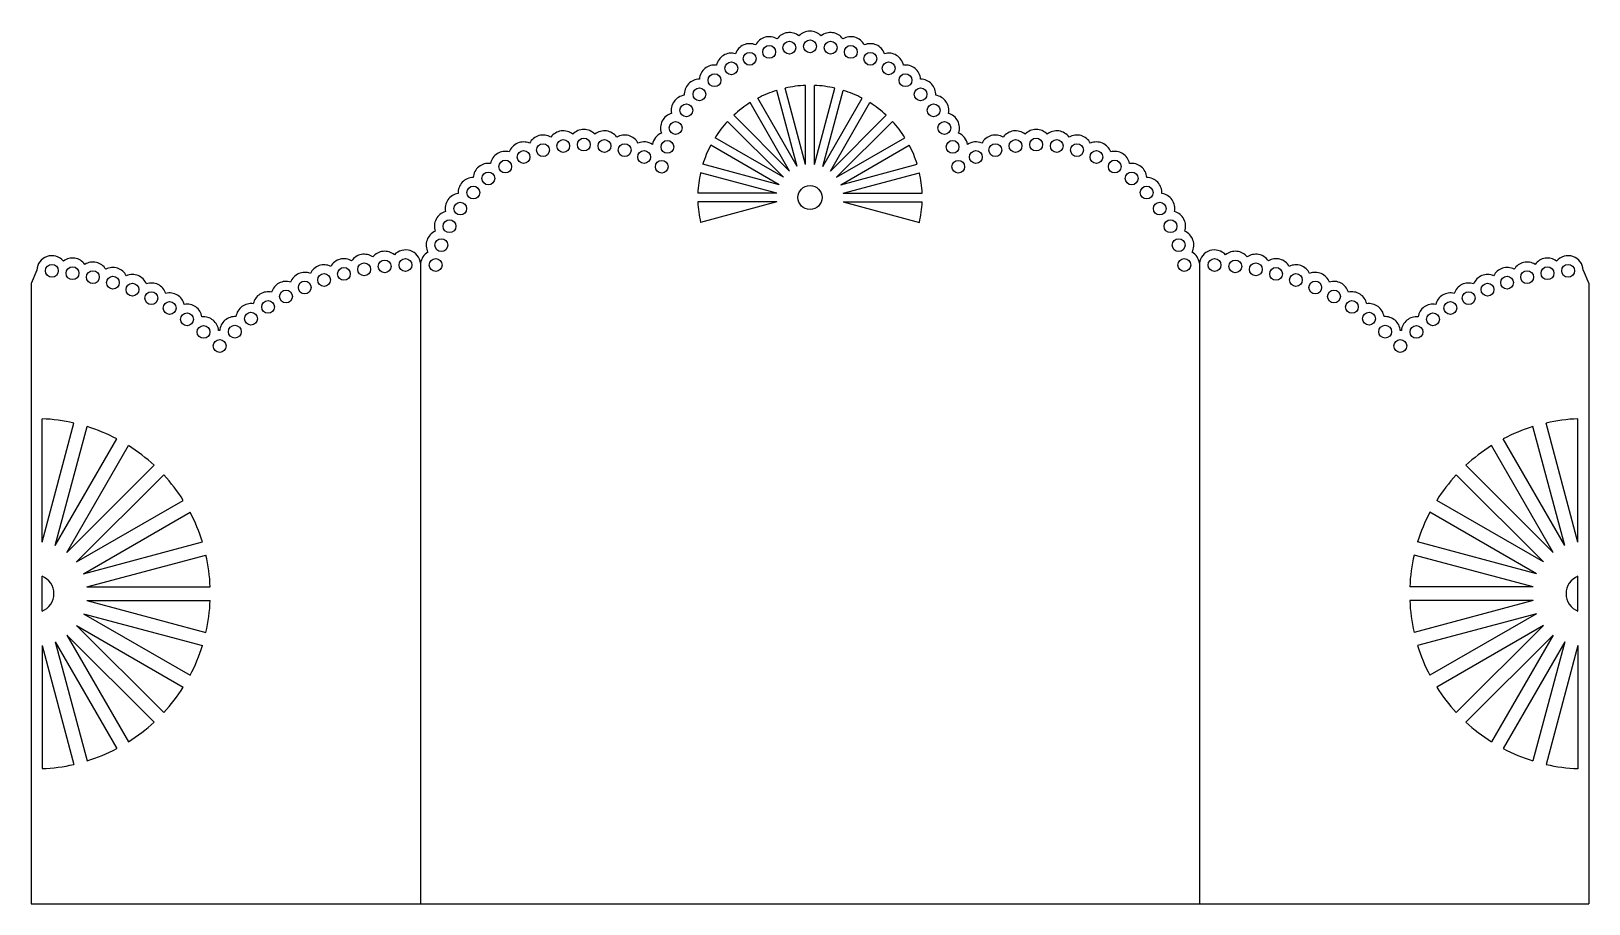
# Model space of a CAD drawing. Extents: x 127 to 395, y 128 to 278.
import ezdxf

# ---------------------------------------------------------------- set-up
doc = ezdxf.new("R2010")
doc.units = 0
doc.layers.get('0').update_dxf_attribs({"linetype": 'CONTINUOUS'})

msp = doc.modelspace()

# ---------------------------------------------------------------- linework, layer by layer
for p, q in [((258.740001, 255.179015), (255.227072, 268.289442)), ((260.18889, 255.567243), (256.675961, 268.677671)), ((260.18889, 255.567243), (260.18889, 269.140157)), ((261.68889, 255.567243), (261.68889, 269.140157)), ((261.68889, 255.567243), (265.201818, 268.677671)), ((263.137778, 255.179015), (266.650707, 268.289442)), ((257.440963, 254.429015), (250.654506, 266.183503)), ((258.740001, 255.179015), (251.953544, 266.933503)), ((263.137778, 255.179015), (269.924235, 266.933503)), ((264.436816, 254.429015), (271.223273, 266.183503)), ((256.380303, 253.368355), (246.782803, 262.965854)), ((257.440963, 254.429015), (247.843464, 264.026514)), ((264.436816, 254.429015), (274.034316, 264.026514)), ((265.497477, 253.368355), (275.094976, 262.965854)), ((256.380303, 253.368355), (244.625815, 260.154811)), ((265.497477, 253.368355), (277.251964, 260.154811)), ((255.630303, 252.069317), (243.875815, 258.855773)), ((266.247477, 252.069317), (278.001964, 258.855773)), ((255.630303, 252.069317), (242.519875, 255.582245)), ((266.247477, 252.069317), (279.357904, 255.582245)), ((255.242074, 250.620428), (242.131646, 254.133356)), ((266.635705, 250.620428), (279.746133, 254.133356)), ((255.242074, 250.620428), (241.669161, 250.620428)), ((255.242074, 249.120428), (241.669161, 249.120428)), ((255.242074, 249.120428), (242.131646, 245.607499)), ((266.635705, 250.620428), (280.208619, 250.620428)), ((266.635705, 249.120428), (280.208619, 249.120428)), ((266.635705, 249.120428), (279.746133, 245.607499)), ((194.024546, 238.57958), (194.024546, 128.470428)), ((327.853233, 238.57958), (327.853233, 128.470428)), ((128.077418, 237.403062), (127.110202, 235.081446)), ((393.800361, 237.403062), (394.767577, 235.081446)), ((127.110202, 235.081446), (127.110202, 128.470428)), ((394.767577, 235.081446), (394.767577, 128.470428)), ((128.980202, 190.662969), (128.980202, 211.836714)), ((392.897577, 190.662969), (392.897577, 211.859474)), ((128.980202, 190.662969), (134.460371, 211.115236)), ((131.240469, 190.057332), (136.720637, 210.509599)), ((390.637311, 190.057332), (385.157142, 210.509599)), ((392.897577, 190.662969), (387.417409, 211.115236)), ((131.240469, 190.057332), (141.827341, 208.394333)), ((133.266968, 188.887332), (143.85384, 207.224333)), ((388.610811, 188.887332), (378.023939, 207.224333)), ((390.637311, 190.057332), (380.050438, 208.394333)), ((133.266968, 188.887332), (148.239067, 203.859431)), ((388.610811, 188.887332), (373.638712, 203.859431)), ((134.921598, 187.232703), (149.893696, 202.204801)), ((386.956181, 187.232703), (371.984083, 202.204801)), ((134.921598, 187.232703), (153.258599, 197.819575)), ((136.091598, 185.206203), (154.428599, 195.793076)), ((385.786181, 185.206203), (367.44918, 195.793076)), ((386.956181, 187.232703), (368.61918, 197.819575)), ((136.091598, 185.206203), (156.543865, 190.686372)), ((385.786181, 185.206203), (365.333914, 190.686372)), ((136.697234, 182.945937), (157.149501, 188.426105)), ((385.180545, 182.945937), (364.728278, 188.426105)), ((128.980202, 178.770791), (128.980202, 184.781082)), ((392.897577, 178.770791), (392.897577, 184.781082)), ((136.697234, 182.945937), (157.870979, 182.945937)), ((385.180545, 182.945937), (364.0068, 182.945937)), ((136.697234, 180.605937), (157.870979, 180.605937)), ((136.697234, 180.605937), (157.149501, 175.125768)), ((385.180545, 180.605937), (364.0068, 180.605937)), ((385.180545, 180.605937), (364.728278, 175.125768)), ((136.091598, 178.34567), (154.428599, 167.758798)), ((136.091598, 178.34567), (156.543865, 172.865502)), ((385.786181, 178.34567), (365.333914, 172.865502)), ((385.786181, 178.34567), (367.44918, 167.758798)), ((133.266968, 174.664541), (143.85384, 156.32754)), ((133.266968, 174.664541), (148.239067, 159.692442)), ((134.921598, 176.319171), (149.893696, 161.347072)), ((134.921598, 176.319171), (153.258599, 165.732298)), ((386.956181, 176.319171), (368.61918, 165.732298)), ((386.956181, 176.319171), (371.984083, 161.347072)), ((388.610811, 174.664541), (373.638712, 159.692442)), ((388.610811, 174.664541), (378.023939, 156.32754)), ((128.980202, 172.888904), (128.980202, 151.715159)), ((128.980202, 172.888904), (134.460371, 152.436637)), ((131.240469, 173.494541), (141.827341, 155.15754)), ((131.240469, 173.494541), (136.720637, 153.042274)), ((390.637311, 173.494541), (380.050438, 155.15754)), ((390.637311, 173.494541), (385.157142, 153.042274)), ((392.897577, 172.888904), (387.417409, 152.436637)), ((392.897577, 172.888904), (392.897577, 151.692399)), ((127.110202, 128.470428), (394.767577, 128.470428))]:
    msp.add_line(p, q)
for centre, radius in [((253.924173, 274.906277), 1.1), ((257.398557, 275.628262), 1.1), ((260.93889, 275.870428), 1.1), ((264.479222, 275.628262), 1.1), ((267.953606, 274.906277), 1.1), ((247.429707, 272.085332), 1.1), ((250.580461, 273.717922), 1.1), ((271.297318, 273.717922), 1.1), ((274.448072, 272.085332), 1.1), ((244.530603, 270.038921), 1.1), ((277.347176, 270.038921), 1.1), ((241.937154, 267.616809), 1.1), ((279.940625, 267.616809), 1.1), ((239.697672, 264.864116), 1.1), ((282.180107, 264.864116), 1.1), ((237.853874, 261.832119), 1.1), ((284.023905, 261.832119), 1.1), ((218.540399, 258.73818), 1.1), ((222.080732, 258.980345), 1.1), ((225.621065, 258.73818), 1.1), ((236.440106, 258.577298), 1.1), ((285.437674, 258.577298), 1.1), ((296.256714, 258.73818), 1.1), ((299.797047, 258.980345), 1.1), ((303.33738, 258.73818), 1.1), ((211.722304, 256.827839), 1.1), ((215.066016, 258.016195), 1.1), ((229.095448, 258.016195), 1.1), ((232.43916, 256.827839), 1.1), ((289.438619, 256.827839), 1.1), ((292.782331, 258.016195), 1.1), ((306.811763, 258.016195), 1.1), ((310.155475, 256.827839), 1.1), ((208.571549, 255.19525), 1.1), ((235.466465, 255.164876), 1.1), ((286.411314, 255.164876), 1.1), ((313.30623, 255.19525), 1.1), ((203.078997, 250.726727), 1.1), ((205.672446, 253.148839), 1.1), ((260.93889, 249.870428), 2.067225), ((316.205334, 253.148839), 1.1), ((318.798782, 250.726727), 1.1), ((200.839515, 247.974033), 1.1), ((321.038264, 247.974033), 1.1), ((198.995716, 244.942036), 1.1), ((322.882063, 244.942036), 1.1), ((197.581948, 241.687215), 1.1), ((324.295831, 241.687215), 1.1), ((130.674335, 237.276494), 1.1), ((184.335103, 237.526299), 1.1), ((187.865567, 238.034122), 1.1), ((191.424546, 238.270201), 1.1), ((196.624546, 238.270201), 1.1), ((325.253233, 238.270201), 1.1), ((330.453233, 238.270201), 1.1), ((334.012212, 238.034122), 1.1), ((337.542677, 237.526299), 1.1), ((391.203444, 237.276494), 1.1), ((134.217553, 236.867446), 1.1), ((137.719061, 236.188369), 1.1), ((141.158313, 235.243246), 1.1), ((177.442301, 235.708916), 1.1), ((180.853871, 236.749711), 1.1), ((341.023908, 236.749711), 1.1), ((344.435478, 235.708916), 1.1), ((380.719466, 235.243246), 1.1), ((384.158718, 236.188369), 1.1), ((387.660226, 236.867446), 1.1), ((144.515125, 234.037624), 1.1), ((147.769798, 232.578578), 1.1), ((170.907702, 232.860651), 1.1), ((174.120413, 234.410022), 1.1), ((347.757366, 234.410022), 1.1), ((350.970077, 232.860651), 1.1), ((374.107981, 232.578578), 1.1), ((377.362654, 234.037624), 1.1), ((150.903232, 230.874671), 1.1), ((167.82302, 231.069896), 1.1), ((354.054759, 231.069896), 1.1), ((370.974547, 230.874671), 1.1), ((153.897039, 228.935901), 1.1), ((156.73365, 226.773646), 1.1), ((162.109299, 226.807622), 1.1), ((164.884471, 229.048265), 1.1), ((356.993308, 229.048265), 1.1), ((359.768481, 226.807622), 1.1), ((365.144129, 226.773646), 1.1), ((367.98074, 228.935901), 1.1), ((159.513788, 224.361117), 1.1), ((362.363991, 224.361117), 1.1)]:
    msp.add_circle(centre, radius)
for centre, radius, start, end in [((260.93889, 275.870428), 2.6, 43.053591, 136.946409), ((250.580461, 273.717922), 2.6, 66.531852, 160.424669), ((253.924173, 274.906277), 2.6, 58.705765, 152.598582), ((257.398557, 275.628262), 2.6, 50.879678, 144.772495), ((264.479222, 275.628262), 2.6, 35.227505, 129.120322), ((267.953606, 274.906277), 2.6, 27.401418, 121.294235), ((271.297318, 273.717922), 2.6, 19.575331, 113.468148), ((247.429707, 272.085332), 2.6, 74.357939, 168.250756), ((274.448072, 272.085332), 2.6, 11.749244, 105.642061), ((244.530603, 270.038921), 2.6, 82.184026, 176.076843), ((277.347176, 270.038921), 2.6, 3.923157, 97.815974), ((241.937154, 267.616809), 2.6, 90.010113, 183.90293), ((260.93889, 249.870428), 19.284319, 107.228893, 117.771107), ((260.93889, 249.870428), 19.284319, 92.228893, 102.771107), ((260.93889, 249.870428), 19.284319, 77.228893, 87.771107), ((260.93889, 249.870428), 19.284319, 62.228893, 72.771107), ((279.940625, 267.616809), 2.6, 356.09707, 89.989887), ((239.697672, 264.864116), 2.6, 97.8362, 191.729017), ((260.93889, 249.870428), 19.284319, 122.228893, 132.771107), ((260.93889, 249.870428), 19.284319, 47.228893, 57.771107), ((282.180107, 264.864116), 2.6, 348.270983, 82.1638), ((237.853874, 261.832119), 2.6, 105.662287, 199.555104), ((260.93889, 249.870428), 19.284319, 137.228893, 147.771107), ((260.93889, 249.870428), 19.284319, 32.228893, 42.771107), ((284.023905, 261.832119), 2.6, 340.444896, 74.337713), ((215.066016, 258.016195), 2.6, 58.705765, 152.598582), ((218.540399, 258.73818), 2.6, 50.879678, 144.772495), ((222.080732, 258.980345), 2.6, 43.053591, 136.946409), ((225.621065, 258.73818), 2.6, 35.227505, 129.120322), ((229.095448, 258.016195), 2.6, 27.401418, 121.294235), ((236.440106, 258.577298), 2.6, 113.488374, 170.731861), ((285.437674, 258.577298), 2.6, 9.268139, 66.511626), ((292.782331, 258.016195), 2.6, 58.705765, 152.598582), ((296.256714, 258.73818), 2.6, 50.879678, 144.772495), ((299.797047, 258.980345), 2.6, 43.053591, 136.946409), ((303.33738, 258.73818), 2.6, 35.227505, 129.120322), ((306.811763, 258.016195), 2.6, 27.401418, 121.294235), ((208.571549, 255.19525), 2.6, 74.357939, 168.250756), ((211.722304, 256.827839), 2.6, 66.531852, 160.424669), ((232.43916, 256.827839), 2.6, 56.503941, 113.468148), ((260.93889, 249.870428), 19.284319, 152.228893, 162.771107), ((260.93889, 249.870428), 19.284319, 17.228893, 27.771107), ((289.438619, 256.827839), 2.6, 66.531852, 123.496059), ((310.155475, 256.827839), 2.6, 19.575331, 113.468148), ((313.30623, 255.19525), 2.6, 11.749244, 105.642061), ((205.672446, 253.148839), 2.6, 82.184026, 176.076843), ((316.205334, 253.148839), 2.6, 3.923157, 97.815974), ((203.078997, 250.726727), 2.6, 90.010113, 183.90293), ((260.93889, 249.870428), 19.284319, 167.228893, 177.771107), ((260.93889, 249.870428), 19.284319, 2.228893, 12.771107), ((318.798782, 250.726727), 2.6, 356.09707, 89.989887), ((200.839515, 247.974033), 2.6, 97.8362, 191.729017), ((260.93889, 249.870428), 19.284319, 182.228893, 192.771107), ((260.93889, 249.870428), 19.284319, 347.228893, 357.771107), ((321.038264, 247.974033), 2.6, 348.270983, 82.1638), ((198.995716, 244.942036), 2.6, 105.662287, 199.555104), ((322.882063, 244.942036), 2.6, 340.444896, 74.337713), ((197.581948, 241.687215), 2.6, 113.488374, 207.381191), ((324.295831, 241.687215), 2.6, 332.618809, 66.511626), ((130.674335, 237.276494), 2.6, 40.107138, 177.209717), ((134.217553, 236.867446), 2.6, 35.716894, 126.722131), ((137.719061, 236.188369), 2.6, 31.32665, 122.331887), ((177.442301, 235.708916), 2.6, 63.657544, 154.664285), ((180.853871, 236.749711), 2.6, 59.267301, 150.274041), ((184.335103, 237.526299), 2.6, 54.877057, 145.883797), ((187.865567, 238.034122), 2.6, 50.486813, 141.493553), ((191.428929, 238.250951), 2.616338, 7.215765, 136.859819), ((196.704508, 238.192944), 2.707709, 121.910366, 171.79064), ((325.173271, 238.192944), 2.707709, 8.20936, 58.089634), ((330.44885, 238.250951), 2.616338, 43.140181, 172.784235), ((334.012212, 238.034122), 2.6, 38.506447, 129.513187), ((337.542677, 237.526299), 2.6, 34.116203, 125.122943), ((341.023908, 236.749711), 2.6, 29.725959, 120.732699), ((344.435478, 235.708916), 2.6, 25.335715, 116.342456), ((384.158718, 236.188369), 2.6, 57.668113, 148.67335), ((387.660226, 236.867446), 2.6, 53.277869, 144.283106), ((391.203444, 237.276494), 2.6, 2.790283, 139.892862), ((141.158313, 235.243246), 2.6, 26.936406, 117.941643), ((144.515125, 234.037624), 2.6, 22.546162, 113.551399), ((174.120413, 234.410022), 2.6, 68.047788, 159.054529), ((347.757366, 234.410022), 2.6, 20.945471, 111.952212), ((377.362654, 234.037624), 2.6, 66.448601, 157.453838), ((380.719466, 235.243246), 2.6, 62.058357, 153.063594), ((147.769798, 232.578578), 2.6, 18.155918, 109.161155), ((150.903232, 230.874671), 2.6, 13.765674, 104.770911), ((167.82302, 231.069896), 2.6, 76.828276, 167.835016), ((170.907702, 232.860651), 2.6, 72.438032, 163.444773), ((350.970077, 232.860651), 2.6, 16.555227, 107.561968), ((354.054759, 231.069896), 2.6, 12.164984, 103.171724), ((370.974547, 230.874671), 2.6, 75.229089, 166.234326), ((374.107981, 232.578578), 2.6, 70.838845, 161.844082), ((153.897039, 228.935901), 2.6, 9.37543, 100.380667), ((164.884471, 229.048265), 2.6, 81.21852, 172.22526), ((356.993308, 229.048265), 2.6, 7.77474, 98.78148), ((367.98074, 228.935901), 2.6, 79.619333, 170.62457), ((156.73365, 226.773646), 2.6, 4.985186, 95.990423), ((162.109299, 226.807622), 2.6, 85.608764, 175.804641), ((359.768481, 226.807622), 2.6, 4.195359, 94.391236), ((365.144129, 226.773646), 2.6, 84.009577, 175.014814), ((159.396419, 224.400595), 2.6, 87.358034, 91.60018), ((362.48136, 224.400595), 2.6, 88.39982, 92.641966), ((127.810202, 181.775937), 30.083538, 77.228893, 87.771107), ((394.067577, 181.775937), 30.083538, 92.228893, 102.771107), ((127.810202, 181.775937), 30.083538, 62.228893, 72.771107), ((394.067577, 181.775937), 30.083538, 107.228893, 117.771107), ((127.810202, 181.775937), 30.083538, 47.228893, 57.771107), ((394.067577, 181.775937), 30.083538, 122.228893, 132.771107), ((127.810202, 181.775937), 30.083538, 32.228893, 42.771107), ((394.067577, 181.775937), 30.083538, 137.228893, 147.771107), ((127.810202, 181.775937), 30.083538, 17.228893, 27.771107), ((394.067577, 181.775937), 30.083538, 152.228893, 162.771107), ((127.810202, 181.775937), 30.083538, 2.228893, 12.771107), ((394.067577, 181.775937), 30.083538, 167.228893, 177.771107), ((127.810202, 181.775937), 3.224872, 291.272568, 68.727432), ((394.067577, 181.775937), 3.224872, 111.272568, 248.727432), ((127.810202, 181.775937), 30.083538, 347.228893, 357.771107), ((394.067577, 181.775937), 30.083538, 182.228893, 192.771107), ((127.810202, 181.775937), 30.083538, 332.228893, 342.771107), ((394.067577, 181.775937), 30.083538, 197.228893, 207.771107), ((127.810202, 181.775937), 30.083538, 317.228893, 327.771107), ((394.067577, 181.775937), 30.083538, 212.228893, 222.771107), ((127.810202, 181.775937), 30.083538, 302.228893, 312.771107), ((394.067577, 181.775937), 30.083538, 227.228893, 237.771107), ((127.810202, 181.775937), 30.083538, 287.228893, 297.771107), ((394.067577, 181.775937), 30.083538, 242.228893, 252.771107), ((127.810202, 181.775937), 30.083538, 272.228893, 282.771107), ((394.067577, 181.775937), 30.083538, 257.228893, 267.771107)]:
    msp.add_arc(centre, radius, start, end)

doc.saveas('drawing.dxf')
